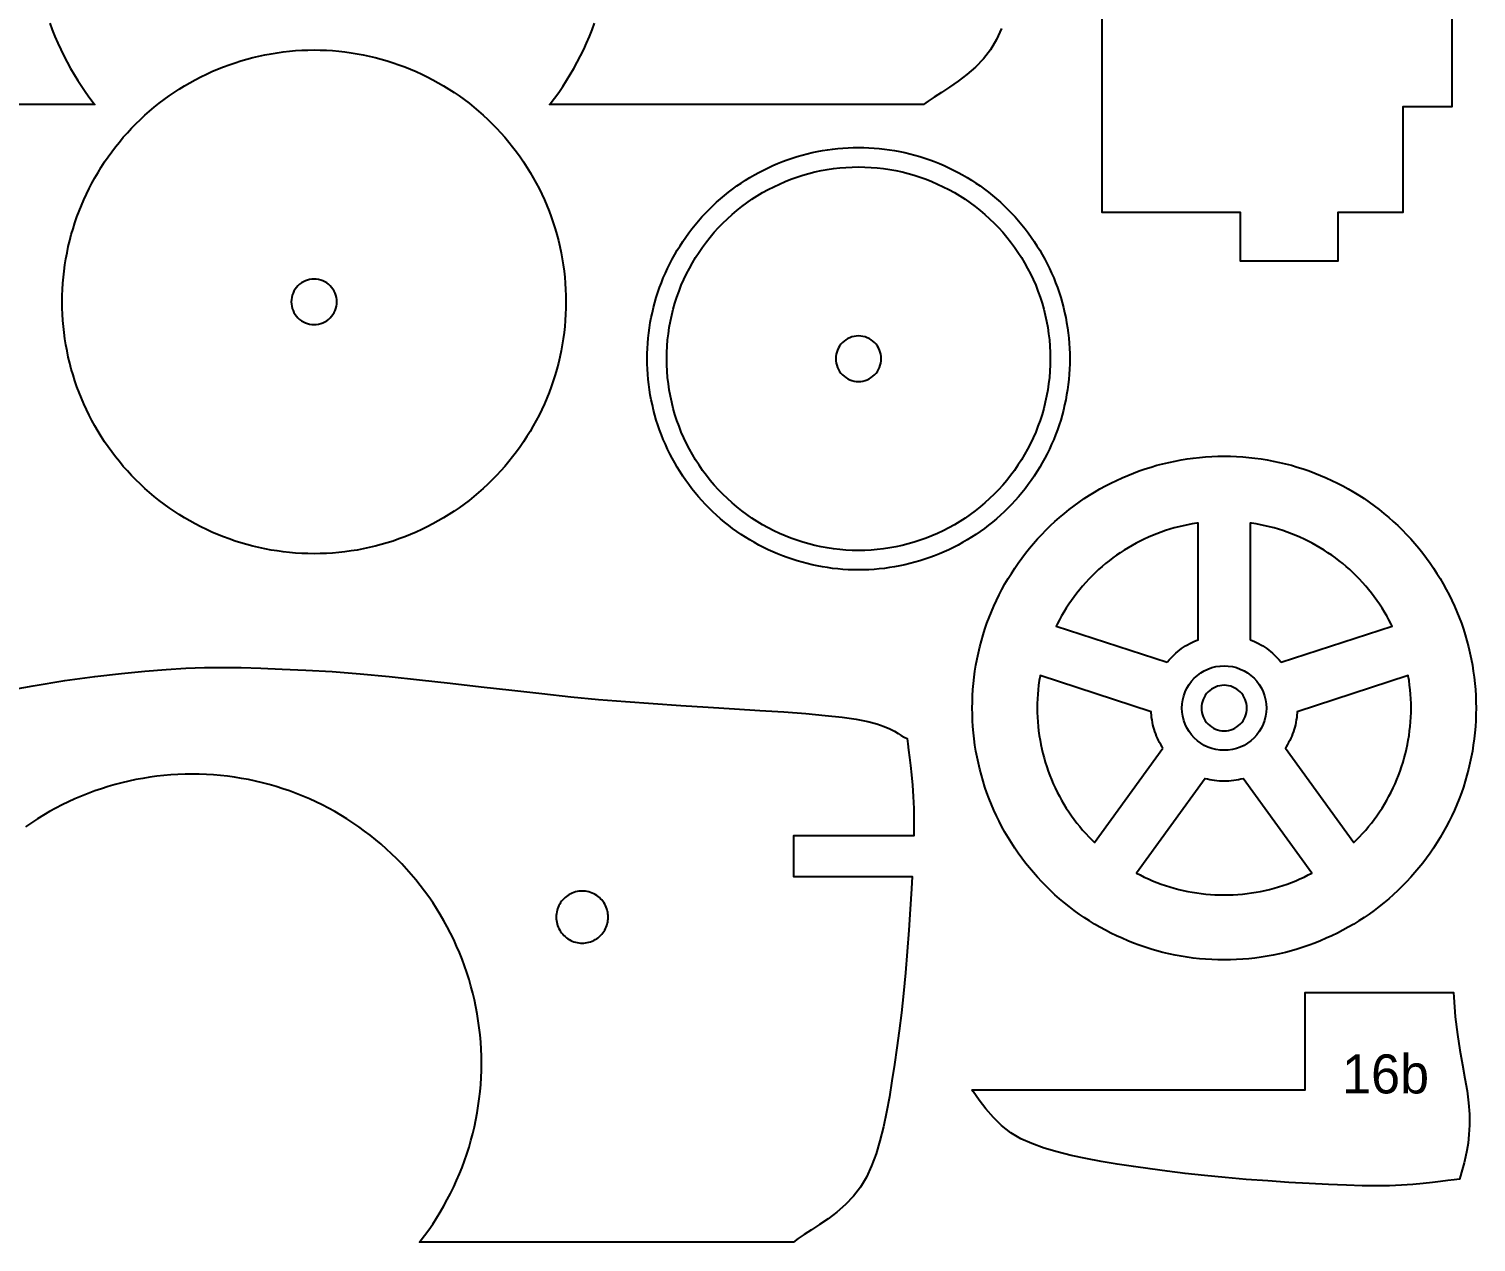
# Model space of a CAD drawing. Header units: metres. Extents: x 5 to 594, y 19 to 394.
# Drawn here: x 504 to 593, y 250.6 to 325.3 of the extents above; entities that cross this region are included whole.
import ezdxf
from ezdxf.enums import TextEntityAlignment as Align

# ---------------------------------------------------------------- set-up
doc = ezdxf.new("R2010")
doc.units = ezdxf.units.M
for name, color, linetype in [('CORTAR', 1, 'Continuous'), ('GRABAR', 5, 'Continuous'), ('GRABAR_RELLENO', 4, 'Continuous')]:
    doc.layers.add(name, color=color, linetype=linetype)

msp = doc.modelspace()

# ---------------------------------------------------------------- linework, layer by layer
at = {"layer": 'CORTAR'}
for points in [[(588.5, 348.5), (591.5, 348.5), (591.5, 340.5), (588.5, 340.5), (588.5, 328.5), (591.5, 328.5), (591.5, 320.5), (588.5, 320.5), (588.5, 314), (584.5, 314), (584.5, 311), (578.5, 311), (578.5, 314), (570, 314), (570, 355), (578.5, 355), (578.5, 358), (584.5, 358), (584.5, 355), (588.5, 355), (588.5, 348.5)], [(536.995, 308.12), (536.981, 307.739), (536.958, 307.36), (536.925, 306.981), (536.883, 306.603), (536.832, 306.226), (536.772, 305.85), (536.702, 305.476), (536.623, 305.104), (536.535, 304.734), (536.439, 304.366), (536.333, 304.001), (536.218, 303.638), (536.094, 303.278), (535.961, 302.922), (535.82, 302.568), (535.67, 302.219), (535.512, 301.873), (535.345, 301.531), (535.17, 301.193), (534.986, 300.86), (534.795, 300.531), (534.595, 300.208), (534.388, 299.889), (534.173, 299.575), (533.95, 299.267), (533.719, 298.964), (533.482, 298.667), (533.237, 298.376), (532.985, 298.091), (532.726, 297.812), (532.46, 297.54), (532.188, 297.274), (531.909, 297.015), (531.624, 296.763), (531.333, 296.518), (531.036, 296.281), (530.733, 296.05), (530.425, 295.827), (530.111, 295.612), (529.792, 295.405), (529.469, 295.205), (529.14, 295.014), (528.807, 294.83), (528.469, 294.655), (528.127, 294.488), (527.781, 294.33), (527.432, 294.18), (527.078, 294.039), (526.722, 293.906), (526.362, 293.782), (525.999, 293.667), (525.634, 293.561), (525.266, 293.465), (524.896, 293.377), (524.524, 293.298), (524.15, 293.228), (523.774, 293.168), (523.397, 293.117), (523.019, 293.075), (522.64, 293.042), (522.261, 293.019), (521.88, 293.005), (521.5, 293), (521.12, 293.005), (520.739, 293.019), (520.36, 293.042), (519.981, 293.075), (519.603, 293.117), (519.226, 293.168), (518.85, 293.228), (518.476, 293.298), (518.104, 293.377), (517.734, 293.465), (517.366, 293.561), (517.001, 293.667), (516.638, 293.782), (516.278, 293.906), (515.922, 294.039), (515.568, 294.18), (515.219, 294.33), (514.873, 294.488), (514.531, 294.655), (514.193, 294.83), (513.86, 295.014), (513.531, 295.205), (513.208, 295.405), (512.889, 295.612), (512.575, 295.827), (512.267, 296.05), (511.964, 296.281), (511.667, 296.518), (511.376, 296.763), (511.091, 297.015), (510.812, 297.274), (510.54, 297.54), (510.274, 297.812), (510.015, 298.091), (509.763, 298.376), (509.518, 298.667), (509.281, 298.964), (509.05, 299.267), (508.827, 299.575), (508.612, 299.889), (508.405, 300.208), (508.205, 300.531), (508.014, 300.86), (507.83, 301.193), (507.655, 301.531), (507.488, 301.873), (507.33, 302.219), (507.18, 302.568), (507.039, 302.922), (506.906, 303.278), (506.782, 303.638), (506.667, 304.001), (506.561, 304.366), (506.465, 304.734), (506.377, 305.104), (506.298, 305.476), (506.228, 305.85), (506.168, 306.226), (506.117, 306.603), (506.075, 306.981), (506.042, 307.36), (506.019, 307.739), (506.005, 308.12), (506, 308.5), (506.005, 308.88), (506.019, 309.261), (506.042, 309.64), (506.075, 310.019), (506.117, 310.397), (506.168, 310.774), (506.228, 311.15), (506.298, 311.524), (506.377, 311.896), (506.465, 312.266), (506.561, 312.634), (506.667, 312.999), (506.782, 313.362), (506.906, 313.722), (507.039, 314.078), (507.18, 314.432), (507.33, 314.781), (507.488, 315.127), (507.655, 315.469), (507.83, 315.807), (508.014, 316.14), (508.205, 316.469), (508.405, 316.792), (508.612, 317.111), (508.827, 317.425), (509.05, 317.733), (509.281, 318.036), (509.518, 318.333), (509.763, 318.624), (510.015, 318.909), (510.274, 319.188), (510.54, 319.46), (510.812, 319.726), (511.091, 319.985), (511.376, 320.237), (511.667, 320.482), (511.964, 320.719), (512.267, 320.95), (512.575, 321.173), (512.889, 321.388), (513.208, 321.595), (513.531, 321.795), (513.86, 321.986), (514.193, 322.17), (514.531, 322.345), (514.873, 322.512), (515.219, 322.67), (515.568, 322.82), (515.922, 322.961), (516.278, 323.094), (516.638, 323.218), (517.001, 323.333), (517.366, 323.439), (517.734, 323.535), (518.104, 323.623), (518.476, 323.702), (518.85, 323.772), (519.226, 323.832), (519.603, 323.883), (519.981, 323.925), (520.36, 323.958), (520.739, 323.981), (521.12, 323.995), (521.5, 324), (521.88, 323.995), (522.261, 323.981), (522.64, 323.958), (523.019, 323.925), (523.397, 323.883), (523.774, 323.832), (524.15, 323.772), (524.524, 323.702), (524.896, 323.623), (525.266, 323.535), (525.634, 323.439), (525.999, 323.333), (526.362, 323.218), (526.722, 323.094), (527.078, 322.961), (527.432, 322.82), (527.781, 322.67), (528.127, 322.512), (528.469, 322.345), (528.807, 322.17), (529.14, 321.986), (529.469, 321.795), (529.792, 321.595), (530.111, 321.388), (530.425, 321.173), (530.733, 320.95), (531.036, 320.719), (531.333, 320.482), (531.624, 320.237), (531.909, 319.985), (532.188, 319.726), (532.46, 319.46), (532.726, 319.188), (532.985, 318.909), (533.237, 318.624), (533.482, 318.333), (533.719, 318.036), (533.95, 317.733), (534.173, 317.425), (534.388, 317.111), (534.595, 316.792), (534.795, 316.469), (534.986, 316.14), (535.17, 315.807), (535.345, 315.469), (535.512, 315.127), (535.67, 314.781), (535.82, 314.432), (535.961, 314.078), (536.094, 313.722), (536.218, 313.362), (536.333, 312.999), (536.439, 312.634), (536.535, 312.266), (536.623, 311.896), (536.702, 311.524), (536.772, 311.15), (536.832, 310.774), (536.883, 310.397), (536.925, 310.019), (536.958, 309.64), (536.981, 309.261), (536.995, 308.88), (537, 308.5), (536.995, 308.12)], [(567.996, 304.681), (567.984, 304.362), (567.965, 304.044), (567.937, 303.726), (567.902, 303.409), (567.859, 303.093), (567.809, 302.777), (567.75, 302.464), (567.684, 302.152), (567.61, 301.841), (567.529, 301.533), (567.44, 301.226), (567.344, 300.922), (567.24, 300.62), (567.129, 300.321), (567.01, 300.025), (566.885, 299.732), (566.752, 299.442), (566.612, 299.155), (566.465, 298.872), (566.311, 298.592), (566.15, 298.317), (565.983, 298.045), (565.809, 297.778), (565.629, 297.514), (565.442, 297.256), (565.249, 297.002), (565.049, 296.753), (564.844, 296.509), (564.632, 296.27), (564.415, 296.036), (564.192, 295.808), (563.964, 295.585), (563.73, 295.368), (563.491, 295.156), (563.247, 294.951), (562.998, 294.751), (562.744, 294.558), (562.486, 294.371), (562.222, 294.191), (561.955, 294.017), (561.683, 293.85), (561.408, 293.689), (561.128, 293.535), (560.845, 293.388), (560.558, 293.248), (560.268, 293.115), (559.975, 292.99), (559.679, 292.871), (559.38, 292.76), (559.078, 292.656), (558.774, 292.56), (558.467, 292.471), (558.159, 292.39), (557.848, 292.316), (557.536, 292.25), (557.223, 292.191), (556.907, 292.141), (556.591, 292.098), (556.274, 292.063), (555.956, 292.035), (555.638, 292.016), (555.319, 292.004), (555, 292), (554.681, 292.004), (554.362, 292.016), (554.044, 292.035), (553.726, 292.063), (553.409, 292.098), (553.093, 292.141), (552.777, 292.191), (552.464, 292.25), (552.152, 292.316), (551.841, 292.39), (551.533, 292.471), (551.226, 292.56), (550.922, 292.656), (550.62, 292.76), (550.321, 292.871), (550.025, 292.99), (549.732, 293.115), (549.442, 293.248), (549.155, 293.388), (548.872, 293.535), (548.592, 293.689), (548.317, 293.85), (548.045, 294.017), (547.778, 294.191), (547.514, 294.371), (547.256, 294.558), (547.002, 294.751), (546.753, 294.951), (546.509, 295.156), (546.27, 295.368), (546.036, 295.585), (545.808, 295.808), (545.585, 296.036), (545.368, 296.27), (545.156, 296.509), (544.951, 296.753), (544.751, 297.002), (544.558, 297.256), (544.371, 297.514), (544.191, 297.778), (544.017, 298.045), (543.85, 298.317), (543.689, 298.592), (543.535, 298.872), (543.388, 299.155), (543.248, 299.442), (543.115, 299.732), (542.99, 300.025), (542.871, 300.321), (542.76, 300.62), (542.656, 300.922), (542.56, 301.226), (542.471, 301.533), (542.39, 301.841), (542.316, 302.152), (542.25, 302.464), (542.191, 302.777), (542.141, 303.093), (542.098, 303.409), (542.063, 303.726), (542.035, 304.044), (542.016, 304.362), (542.004, 304.681), (542, 305), (542.004, 305.319), (542.016, 305.638), (542.035, 305.956), (542.063, 306.274), (542.098, 306.591), (542.141, 306.907), (542.191, 307.223), (542.25, 307.536), (542.316, 307.848), (542.39, 308.159), (542.471, 308.467), (542.56, 308.774), (542.656, 309.078), (542.76, 309.38), (542.871, 309.679), (542.99, 309.975), (543.115, 310.268), (543.248, 310.558), (543.388, 310.845), (543.535, 311.128), (543.689, 311.408), (543.85, 311.683), (544.017, 311.955), (544.191, 312.222), (544.371, 312.486), (544.558, 312.744), (544.751, 312.998), (544.951, 313.247), (545.156, 313.491), (545.368, 313.73), (545.585, 313.964), (545.808, 314.192), (546.036, 314.415), (546.27, 314.632), (546.509, 314.844), (546.753, 315.049), (547.002, 315.249), (547.256, 315.442), (547.514, 315.629), (547.778, 315.809), (548.045, 315.983), (548.317, 316.15), (548.592, 316.311), (548.872, 316.465), (549.155, 316.612), (549.442, 316.752), (549.732, 316.885), (550.025, 317.01), (550.321, 317.129), (550.62, 317.24), (550.922, 317.344), (551.226, 317.44), (551.533, 317.529), (551.841, 317.61), (552.152, 317.684), (552.464, 317.75), (552.777, 317.809), (553.093, 317.859), (553.409, 317.902), (553.726, 317.937), (554.044, 317.965), (554.362, 317.984), (554.681, 317.996), (555, 318), (555.319, 317.996), (555.638, 317.984), (555.956, 317.965), (556.274, 317.937), (556.591, 317.902), (556.907, 317.859), (557.223, 317.809), (557.536, 317.75), (557.848, 317.684), (558.159, 317.61), (558.467, 317.529), (558.774, 317.44), (559.078, 317.344), (559.38, 317.24), (559.679, 317.129), (559.975, 317.01), (560.268, 316.885), (560.558, 316.752), (560.845, 316.612), (561.128, 316.465), (561.408, 316.311), (561.683, 316.15), (561.955, 315.983), (562.222, 315.809), (562.486, 315.629), (562.744, 315.442), (562.998, 315.249), (563.247, 315.049), (563.491, 314.844), (563.73, 314.632), (563.964, 314.415), (564.192, 314.192), (564.415, 313.964), (564.632, 313.73), (564.844, 313.491), (565.049, 313.247), (565.249, 312.998), (565.442, 312.744), (565.629, 312.486), (565.809, 312.222), (565.983, 311.955), (566.15, 311.683), (566.311, 311.408), (566.465, 311.128), (566.612, 310.845), (566.752, 310.558), (566.885, 310.268), (567.01, 309.975), (567.129, 309.679), (567.24, 309.38), (567.344, 309.078), (567.44, 308.774), (567.529, 308.467), (567.61, 308.159), (567.684, 307.848), (567.75, 307.536), (567.809, 307.223), (567.859, 306.907), (567.902, 306.591), (567.937, 306.274), (567.965, 305.956), (567.984, 305.638), (567.996, 305.319), (568, 305), (567.996, 304.681)], [(522.893, 308.637), (522.873, 308.773), (522.84, 308.906), (522.793, 309.036), (522.735, 309.16), (522.664, 309.278), (522.582, 309.388), (522.49, 309.49), (522.388, 309.582), (522.278, 309.664), (522.16, 309.735), (522.036, 309.793), (521.906, 309.84), (521.773, 309.873), (521.637, 309.893), (521.5, 309.9), (521.363, 309.893), (521.227, 309.873), (521.094, 309.84), (520.964, 309.793), (520.84, 309.735), (520.722, 309.664), (520.612, 309.582), (520.51, 309.49), (520.418, 309.388), (520.336, 309.278), (520.265, 309.16), (520.207, 309.036), (520.16, 308.906), (520.127, 308.773), (520.107, 308.637), (520.1, 308.5), (520.107, 308.363), (520.127, 308.227), (520.16, 308.094), (520.207, 307.964), (520.265, 307.84), (520.336, 307.722), (520.418, 307.612), (520.51, 307.51), (520.612, 307.418), (520.722, 307.336), (520.84, 307.265), (520.964, 307.207), (521.094, 307.16), (521.227, 307.127), (521.363, 307.107), (521.5, 307.1), (521.637, 307.107), (521.773, 307.127), (521.906, 307.16), (522.036, 307.207), (522.16, 307.265), (522.278, 307.336), (522.388, 307.418), (522.49, 307.51), (522.582, 307.612), (522.664, 307.722), (522.735, 307.84), (522.793, 307.964), (522.84, 308.094), (522.873, 308.227), (522.893, 308.363), (522.9, 308.5), (522.893, 308.637)], [(556.393, 305.137), (556.373, 305.273), (556.34, 305.406), (556.293, 305.536), (556.235, 305.66), (556.164, 305.778), (556.082, 305.888), (555.99, 305.99), (555.888, 306.082), (555.778, 306.164), (555.66, 306.235), (555.536, 306.293), (555.406, 306.34), (555.273, 306.373), (555.137, 306.393), (555, 306.4), (554.863, 306.393), (554.727, 306.373), (554.594, 306.34), (554.464, 306.293), (554.34, 306.235), (554.222, 306.164), (554.112, 306.082), (554.01, 305.99), (553.918, 305.888), (553.836, 305.778), (553.765, 305.66), (553.707, 305.536), (553.66, 305.406), (553.627, 305.273), (553.607, 305.137), (553.6, 305), (553.607, 304.863), (553.627, 304.727), (553.66, 304.594), (553.707, 304.464), (553.765, 304.34), (553.836, 304.222), (553.918, 304.112), (554.01, 304.01), (554.112, 303.918), (554.222, 303.836), (554.34, 303.765), (554.464, 303.707), (554.594, 303.66), (554.727, 303.627), (554.863, 303.607), (555, 303.6), (555.137, 303.607), (555.273, 303.627), (555.406, 303.66), (555.536, 303.707), (555.66, 303.765), (555.778, 303.836), (555.888, 303.918), (555.99, 304.01), (556.082, 304.112), (556.164, 304.222), (556.235, 304.34), (556.293, 304.464), (556.34, 304.594), (556.373, 304.727), (556.393, 304.863), (556.4, 305), (556.393, 305.137)], [(592.981, 282.739), (592.958, 282.36), (592.925, 281.981), (592.883, 281.603), (592.832, 281.226), (592.772, 280.85), (592.702, 280.476), (592.623, 280.104), (592.535, 279.734), (592.439, 279.366), (592.333, 279.001), (592.218, 278.638), (592.094, 278.278), (591.961, 277.922), (591.82, 277.568), (591.67, 277.219), (591.512, 276.873), (591.345, 276.531), (591.17, 276.193), (590.986, 275.86), (590.795, 275.531), (590.595, 275.208), (590.388, 274.889), (590.173, 274.575), (589.95, 274.267), (589.719, 273.964), (589.482, 273.667), (589.237, 273.376), (588.985, 273.091), (588.726, 272.812), (588.46, 272.54), (588.188, 272.274), (587.909, 272.015), (587.624, 271.763), (587.333, 271.518), (587.036, 271.281), (586.733, 271.05), (586.425, 270.827), (586.111, 270.612), (585.792, 270.405), (585.469, 270.205), (585.14, 270.014), (584.807, 269.83), (584.469, 269.655), (584.127, 269.488), (583.781, 269.33), (583.432, 269.18), (583.078, 269.039), (582.722, 268.906), (582.362, 268.782), (581.999, 268.667), (581.634, 268.561), (581.266, 268.465), (580.896, 268.377), (580.524, 268.298), (580.15, 268.228), (579.774, 268.168), (579.397, 268.117), (579.019, 268.075), (578.64, 268.042), (578.261, 268.019), (577.88, 268.005), (577.5, 268), (577.12, 268.005), (576.739, 268.019), (576.36, 268.042), (575.981, 268.075), (575.603, 268.117), (575.226, 268.168), (574.85, 268.228), (574.476, 268.298), (574.104, 268.377), (573.734, 268.465), (573.366, 268.561), (573.001, 268.667), (572.638, 268.782), (572.278, 268.906), (571.922, 269.039), (571.568, 269.18), (571.219, 269.33), (570.873, 269.488), (570.531, 269.655), (570.193, 269.83), (569.86, 270.014), (569.531, 270.205), (569.208, 270.405), (568.889, 270.612), (568.575, 270.827), (568.267, 271.05), (567.964, 271.281), (567.667, 271.518), (567.376, 271.763), (567.091, 272.015), (566.812, 272.274), (566.54, 272.54), (566.274, 272.812), (566.015, 273.091), (565.763, 273.376), (565.518, 273.667), (565.281, 273.964), (565.05, 274.267), (564.827, 274.575), (564.612, 274.889), (564.405, 275.208), (564.205, 275.531), (564.014, 275.86), (563.83, 276.193), (563.655, 276.531), (563.488, 276.873), (563.33, 277.219), (563.18, 277.568), (563.039, 277.922), (562.906, 278.278), (562.782, 278.638), (562.667, 279.001), (562.561, 279.366), (562.465, 279.734), (562.377, 280.104), (562.298, 280.476), (562.228, 280.85), (562.168, 281.226), (562.117, 281.603), (562.075, 281.981), (562.042, 282.36), (562.019, 282.739), (562.005, 283.12), (562, 283.5), (562.005, 283.88), (562.019, 284.261), (562.042, 284.64), (562.075, 285.019), (562.117, 285.397), (562.168, 285.774), (562.228, 286.15), (562.298, 286.524), (562.377, 286.896), (562.465, 287.266), (562.561, 287.634), (562.667, 287.999), (562.782, 288.362), (562.906, 288.722), (563.039, 289.078), (563.18, 289.432), (563.33, 289.781), (563.488, 290.127), (563.655, 290.469), (563.83, 290.807), (564.014, 291.14), (564.205, 291.469), (564.405, 291.792), (564.612, 292.111), (564.827, 292.425), (565.05, 292.733), (565.281, 293.036), (565.518, 293.333), (565.763, 293.624), (566.015, 293.909), (566.274, 294.188), (566.54, 294.46), (566.812, 294.726), (567.091, 294.985), (567.376, 295.237), (567.667, 295.482), (567.964, 295.719), (568.267, 295.95), (568.575, 296.173), (568.889, 296.388), (569.208, 296.595), (569.531, 296.795), (569.86, 296.986), (570.193, 297.17), (570.531, 297.345), (570.873, 297.512), (571.219, 297.67), (571.568, 297.82), (571.922, 297.961), (572.278, 298.094), (572.638, 298.218), (573.001, 298.333), (573.366, 298.439), (573.734, 298.535), (574.104, 298.623), (574.476, 298.702), (574.85, 298.772), (575.226, 298.832), (575.603, 298.883), (575.981, 298.925), (576.36, 298.958), (576.739, 298.981), (577.12, 298.995), (577.5, 299), (577.88, 298.995), (578.261, 298.981), (578.64, 298.958), (579.019, 298.925), (579.397, 298.883), (579.774, 298.832), (580.15, 298.772), (580.524, 298.702), (580.896, 298.623), (581.266, 298.535), (581.634, 298.439), (581.999, 298.333), (582.362, 298.218), (582.722, 298.094), (583.078, 297.961), (583.432, 297.82), (583.781, 297.67), (584.127, 297.512), (584.469, 297.345), (584.807, 297.17), (585.14, 296.986), (585.469, 296.795), (585.792, 296.595), (586.111, 296.388), (586.425, 296.173), (586.733, 295.95), (587.036, 295.719), (587.333, 295.482), (587.624, 295.237), (587.909, 294.985), (588.188, 294.726), (588.46, 294.46), (588.726, 294.188), (588.985, 293.909), (589.237, 293.624), (589.482, 293.333), (589.719, 293.036), (589.95, 292.733), (590.173, 292.425), (590.388, 292.111), (590.595, 291.792), (590.795, 291.469), (590.986, 291.14), (591.17, 290.807), (591.345, 290.469), (591.512, 290.127), (591.67, 289.781), (591.82, 289.432), (591.961, 289.078), (592.094, 288.722), (592.218, 288.362), (592.333, 287.999), (592.439, 287.634), (592.535, 287.266), (592.623, 286.896), (592.702, 286.524), (592.772, 286.15), (592.832, 285.774), (592.883, 285.397), (592.925, 285.019), (592.958, 284.64), (592.981, 284.261), (592.995, 283.88), (593, 283.5), (592.995, 283.12), (592.981, 282.739)], [(573.995, 286.321), (574.021, 286.355), (574.117, 286.467), (574.216, 286.576), (574.318, 286.682), (574.424, 286.784), (574.533, 286.883), (574.645, 286.979), (574.761, 287.07), (574.879, 287.158), (575, 287.242), (575.124, 287.321), (575.25, 287.397), (575.379, 287.469), (575.51, 287.536), (575.643, 287.599), (575.778, 287.657), (575.9, 287.706), (575.9, 294.887), (575.813, 294.876), (575.534, 294.831), (575.256, 294.779), (574.98, 294.721), (574.706, 294.655), (574.433, 294.583), (574.162, 294.505), (573.893, 294.42), (573.626, 294.328), (573.361, 294.229), (573.099, 294.125), (572.84, 294.013), (572.583, 293.896), (572.329, 293.772), (572.079, 293.642), (571.832, 293.506), (571.588, 293.364), (571.348, 293.216), (571.111, 293.062), (570.878, 292.902), (570.649, 292.737), (570.425, 292.566), (570.204, 292.39), (569.989, 292.208), (569.777, 292.021), (569.57, 291.829), (569.368, 291.632), (569.171, 291.43), (568.979, 291.223), (568.792, 291.011), (568.61, 290.796), (568.434, 290.575), (568.263, 290.351), (568.098, 290.122), (567.938, 289.889), (567.784, 289.652), (567.636, 289.412), (567.494, 289.168), (567.358, 288.921), (567.228, 288.671), (567.164, 288.541), (573.995, 286.321)], [(579.1, 287.706), (579.222, 287.657), (579.357, 287.599), (579.49, 287.536), (579.621, 287.469), (579.75, 287.397), (579.876, 287.321), (580, 287.242), (580.121, 287.158), (580.239, 287.07), (580.355, 286.979), (580.467, 286.883), (580.576, 286.784), (580.682, 286.682), (580.784, 286.576), (580.883, 286.467), (580.979, 286.355), (581.005, 286.321), (587.836, 288.541), (587.772, 288.671), (587.642, 288.921), (587.506, 289.168), (587.364, 289.412), (587.216, 289.652), (587.062, 289.889), (586.902, 290.122), (586.737, 290.351), (586.566, 290.575), (586.39, 290.796), (586.208, 291.011), (586.021, 291.223), (585.829, 291.43), (585.632, 291.632), (585.43, 291.829), (585.223, 292.021), (585.011, 292.208), (584.796, 292.39), (584.575, 292.566), (584.351, 292.737), (584.122, 292.902), (583.889, 293.062), (583.652, 293.216), (583.412, 293.364), (583.168, 293.506), (582.921, 293.642), (582.671, 293.772), (582.417, 293.896), (582.16, 294.013), (581.901, 294.125), (581.639, 294.229), (581.374, 294.328), (581.107, 294.42), (580.838, 294.505), (580.567, 294.583), (580.294, 294.655), (580.02, 294.721), (579.744, 294.779), (579.466, 294.831), (579.187, 294.876), (579.1, 294.887), (579.1, 287.706)], [(573.734, 281.038), (573.679, 281.124), (573.603, 281.25), (573.531, 281.379), (573.464, 281.51), (573.401, 281.643), (573.343, 281.778), (573.288, 281.915), (573.239, 282.054), (573.194, 282.194), (573.153, 282.335), (573.118, 282.478), (573.086, 282.622), (573.06, 282.767), (573.038, 282.913), (573.022, 283.059), (573.01, 283.206), (573.006, 283.278), (566.175, 285.497), (566.169, 285.466), (566.124, 285.187), (566.086, 284.908), (566.055, 284.627), (566.031, 284.346), (566.014, 284.064), (566.003, 283.782), (566, 283.5), (566.003, 283.218), (566.014, 282.936), (566.031, 282.654), (566.055, 282.373), (566.086, 282.092), (566.124, 281.813), (566.169, 281.534), (566.221, 281.256), (566.279, 280.98), (566.345, 280.706), (566.417, 280.433), (566.495, 280.162), (566.58, 279.893), (566.672, 279.626), (566.771, 279.361), (566.875, 279.099), (566.987, 278.84), (567.104, 278.583), (567.228, 278.329), (567.358, 278.079), (567.494, 277.832), (567.636, 277.588), (567.784, 277.348), (567.938, 277.111), (568.098, 276.878), (568.263, 276.649), (568.434, 276.425), (568.61, 276.204), (568.792, 275.989), (568.979, 275.777), (569.171, 275.57), (569.368, 275.368), (569.512, 275.228), (573.734, 281.038)], [(589, 283.5), (588.997, 283.782), (588.986, 284.064), (588.969, 284.346), (588.945, 284.627), (588.914, 284.908), (588.876, 285.187), (588.831, 285.466), (588.825, 285.497), (581.994, 283.278), (581.99, 283.206), (581.978, 283.059), (581.962, 282.913), (581.94, 282.767), (581.914, 282.622), (581.882, 282.478), (581.847, 282.335), (581.806, 282.194), (581.761, 282.054), (581.712, 281.915), (581.657, 281.778), (581.599, 281.643), (581.536, 281.51), (581.469, 281.379), (581.397, 281.25), (581.321, 281.124), (581.266, 281.038), (585.488, 275.228), (585.632, 275.368), (585.829, 275.57), (586.021, 275.777), (586.208, 275.989), (586.39, 276.204), (586.566, 276.425), (586.737, 276.649), (586.902, 276.878), (587.062, 277.111), (587.216, 277.348), (587.364, 277.588), (587.506, 277.832), (587.642, 278.079), (587.772, 278.329), (587.896, 278.583), (588.013, 278.84), (588.125, 279.099), (588.229, 279.361), (588.328, 279.626), (588.42, 279.893), (588.505, 280.162), (588.583, 280.433), (588.655, 280.706), (588.721, 280.98), (588.779, 281.256), (588.831, 281.534), (588.876, 281.813), (588.914, 282.092), (588.945, 282.373), (588.969, 282.654), (588.986, 282.936), (588.997, 283.218), (589, 283.5)], [(578.893, 283.637), (578.873, 283.773), (578.84, 283.906), (578.793, 284.036), (578.735, 284.16), (578.664, 284.278), (578.582, 284.388), (578.49, 284.49), (578.388, 284.582), (578.278, 284.664), (578.16, 284.735), (578.036, 284.793), (577.906, 284.84), (577.773, 284.873), (577.637, 284.893), (577.5, 284.9), (577.363, 284.893), (577.227, 284.873), (577.094, 284.84), (576.964, 284.793), (576.84, 284.735), (576.722, 284.664), (576.612, 284.582), (576.51, 284.49), (576.418, 284.388), (576.336, 284.278), (576.265, 284.16), (576.207, 284.036), (576.16, 283.906), (576.127, 283.773), (576.107, 283.637), (576.1, 283.5), (576.107, 283.363), (576.127, 283.227), (576.16, 283.094), (576.207, 282.964), (576.265, 282.84), (576.336, 282.722), (576.418, 282.612), (576.51, 282.51), (576.612, 282.418), (576.722, 282.336), (576.84, 282.265), (576.964, 282.207), (577.094, 282.16), (577.227, 282.127), (577.363, 282.107), (577.5, 282.1), (577.637, 282.107), (577.773, 282.127), (577.906, 282.16), (578.036, 282.207), (578.16, 282.265), (578.278, 282.336), (578.388, 282.418), (578.49, 282.51), (578.582, 282.612), (578.664, 282.722), (578.735, 282.84), (578.793, 282.964), (578.84, 283.094), (578.873, 283.227), (578.893, 283.363), (578.9, 283.5), (578.893, 283.637)], [(578.678, 279.157), (578.665, 279.153), (578.522, 279.118), (578.378, 279.086), (578.233, 279.06), (578.087, 279.038), (577.941, 279.022), (577.794, 279.01), (577.647, 279.002), (577.5, 279), (577.353, 279.002), (577.206, 279.01), (577.059, 279.022), (576.913, 279.038), (576.767, 279.06), (576.622, 279.086), (576.478, 279.118), (576.335, 279.153), (576.322, 279.157), (572.101, 273.347), (572.329, 273.228), (572.583, 273.104), (572.84, 272.987), (573.099, 272.875), (573.361, 272.771), (573.626, 272.672), (573.893, 272.58), (574.162, 272.495), (574.433, 272.417), (574.706, 272.345), (574.98, 272.279), (575.256, 272.221), (575.534, 272.169), (575.813, 272.124), (576.092, 272.086), (576.373, 272.055), (576.654, 272.031), (576.936, 272.014), (577.218, 272.003), (577.5, 272), (577.782, 272.003), (578.064, 272.014), (578.346, 272.031), (578.627, 272.055), (578.908, 272.086), (579.187, 272.124), (579.466, 272.169), (579.744, 272.221), (580.02, 272.279), (580.294, 272.345), (580.567, 272.417), (580.838, 272.495), (581.107, 272.58), (581.374, 272.672), (581.639, 272.771), (581.901, 272.875), (582.16, 272.987), (582.417, 273.104), (582.671, 273.228), (582.899, 273.347), (578.678, 279.157)], [(539.597, 270.743), (539.586, 270.847), (539.569, 270.951), (539.545, 271.053), (539.515, 271.153), (539.478, 271.251), (539.435, 271.346), (539.386, 271.438), (539.33, 271.527), (539.269, 271.612), (539.203, 271.693), (539.131, 271.77), (539.055, 271.841), (538.974, 271.908), (538.889, 271.969), (538.8, 272.024), (538.708, 272.073), (538.612, 272.117), (538.514, 272.153), (538.414, 272.184), (538.312, 272.208), (538.209, 272.225), (538.105, 272.235), (538, 272.238), (537.895, 272.235), (537.791, 272.225), (537.688, 272.208), (537.586, 272.184), (537.486, 272.153), (537.388, 272.117), (537.292, 272.073), (537.2, 272.024), (537.111, 271.969), (537.026, 271.908), (536.945, 271.841), (536.869, 271.77), (536.797, 271.693), (536.731, 271.612), (536.67, 271.527), (536.614, 271.438), (536.565, 271.346), (536.522, 271.251), (536.485, 271.153), (536.455, 271.053), (536.431, 270.951), (536.414, 270.847), (536.403, 270.743), (536.4, 270.638), (536.403, 270.534), (536.414, 270.43), (536.431, 270.326), (536.455, 270.224), (536.485, 270.124), (536.522, 270.026), (536.565, 269.931), (536.614, 269.838), (536.67, 269.749), (536.731, 269.664), (536.797, 269.583), (536.869, 269.507), (536.945, 269.435), (537.026, 269.369), (537.111, 269.308), (537.2, 269.253), (537.292, 269.203), (537.388, 269.16), (537.486, 269.123), (537.586, 269.093), (537.688, 269.069), (537.791, 269.052), (537.895, 269.042), (538, 269.038), (538.105, 269.042), (538.209, 269.052), (538.312, 269.069), (538.414, 269.093), (538.514, 269.123), (538.612, 269.16), (538.708, 269.203), (538.8, 269.253), (538.889, 269.308), (538.974, 269.369), (539.055, 269.435), (539.131, 269.507), (539.203, 269.583), (539.269, 269.664), (539.33, 269.749), (539.386, 269.838), (539.435, 269.931), (539.478, 270.026), (539.515, 270.124), (539.545, 270.224), (539.569, 270.326), (539.586, 270.43), (539.597, 270.534), (539.6, 270.638), (539.597, 270.743)], [(592.003, 262.438), (592.162, 261.54), (592.313, 260.712), (592.445, 259.94), (592.542, 259.207), (592.59, 258.5), (592.592, 257.839), (592.563, 257.252), (592.509, 256.733), (592.437, 256.276), (592.353, 255.875), (592.264, 255.524), (592.177, 255.217), (592.098, 254.948), (592.033, 254.711), (591.99, 254.5), (591.66, 254.47), (591.27, 254.425), (590.82, 254.368), (590.31, 254.306), (589.74, 254.244), (589.11, 254.186), (588.42, 254.137), (587.67, 254.103), (586.86, 254.089), (585.99, 254.1), (585.02, 254.132), (583.926, 254.179), (582.737, 254.24), (581.478, 254.314), (580.178, 254.4), (578.862, 254.498), (577.559, 254.608), (576.294, 254.729), (575.096, 254.86), (573.99, 255), (572.946, 255.144), (571.918, 255.29), (570.912, 255.44), (569.934, 255.601), (568.99, 255.775), (568.086, 255.967), (567.228, 256.182), (566.422, 256.422), (565.674, 256.694), (564.99, 257), (564.37, 257.369), (563.806, 257.812), (563.297, 258.308), (562.838, 258.836), (562.428, 259.375), (562.062, 259.904), (562, 260), (582.49, 260), (582.49, 266), (591.613, 266), (591.624, 265.7), (591.72, 264.502), (591.851, 263.42), (592.003, 262.438)]]:
    msp.add_lwpolyline(points, close=True, dxfattribs=at)
for points in [[(505.241, 325.642), (505.393, 325.232), (505.555, 324.827), (505.727, 324.425), (505.909, 324.028), (506.101, 323.635), (506.302, 323.248), (506.512, 322.865), (506.732, 322.487), (506.962, 322.115), (507.2, 321.749), (507.447, 321.389), (507.703, 321.035), (507.967, 320.687), (508.007, 320.638), (425.993, 320.638)], [(563.806, 325.322), (563.5, 324.638), (563.131, 324.018), (562.688, 323.454), (562.192, 322.945), (561.664, 322.486), (561.125, 322.076), (560.596, 321.71), (560.098, 321.387), (559.652, 321.102), (559.279, 320.854), (559, 320.638), (535.993, 320.638), (536.033, 320.687), (536.297, 321.035), (536.553, 321.389), (536.8, 321.749), (537.038, 322.115), (537.268, 322.487), (537.488, 322.865), (537.698, 323.248), (537.899, 323.635), (538.091, 324.028), (538.273, 324.425), (538.445, 324.827), (538.607, 325.232), (538.759, 325.642)], [(502.125, 284.492), (504.208, 284.867), (506.173, 285.188), (508, 285.438), (509.642, 285.626), (511.096, 285.771), (512.404, 285.878), (513.608, 285.949), (514.75, 285.988), (515.872, 286), (517.016, 285.987), (518.224, 285.954), (519.538, 285.903), (521, 285.838), (522.611, 285.744), (524.328, 285.608), (526.127, 285.438), (527.984, 285.243), (529.875, 285.032), (531.776, 284.814), (533.663, 284.596), (535.512, 284.389), (537.299, 284.2), (539, 284.038), (540.671, 283.901), (542.368, 283.777), (544.067, 283.663), (545.744, 283.558), (547.375, 283.457), (548.936, 283.359), (550.403, 283.261), (551.752, 283.16), (552.959, 283.053), (554, 282.938), (554.863, 282.811), (555.568, 282.67), (556.135, 282.522), (556.584, 282.37), (556.938, 282.22), (557.216, 282.074), (557.441, 281.939), (557.632, 281.818), (557.812, 281.717), (558, 281.638), (558.03, 281.308), (558.075, 280.918), (558.132, 280.468), (558.194, 279.958), (558.256, 279.388), (558.314, 278.758), (558.363, 278.068), (558.397, 277.318), (558.411, 276.508), (558.4, 275.638), (551, 275.638), (551, 273.138), (558.299, 273.138), (558.26, 272.385), (558.186, 271.126), (558.1, 269.826), (558.002, 268.51), (557.892, 267.207), (557.771, 265.942), (557.64, 264.744), (557.5, 263.638), (557.356, 262.594), (557.21, 261.566), (557.06, 260.56), (556.899, 259.582), (556.725, 258.638), (556.533, 257.734), (556.318, 256.876), (556.078, 256.07), (555.806, 255.322), (555.5, 254.638), (555.131, 254.018), (554.688, 253.454), (554.192, 252.945), (553.664, 252.486), (553.125, 252.076), (552.596, 251.71), (552.098, 251.387), (551.652, 251.102), (551.279, 250.854), (551, 250.638), (527.993, 250.638), (528.033, 250.687), (528.297, 251.035), (528.553, 251.389), (528.8, 251.749), (529.038, 252.115), (529.268, 252.487), (529.488, 252.865), (529.698, 253.248), (529.899, 253.635), (530.091, 254.028), (530.273, 254.425), (530.445, 254.827), (530.607, 255.232), (530.759, 255.642), (530.902, 256.055), (531.034, 256.471), (531.155, 256.891), (531.267, 257.313), (531.367, 257.738), (531.458, 258.166), (531.538, 258.595), (531.607, 259.027), (531.666, 259.459), (531.714, 259.894), (531.752, 260.329), (531.779, 260.765), (531.795, 261.202), (531.8, 261.638), (531.795, 262.075), (531.779, 262.512), (531.752, 262.948), (531.714, 263.383), (531.666, 263.817), (531.607, 264.25), (531.538, 264.682), (531.458, 265.111), (531.367, 265.538), (531.267, 265.963), (531.155, 266.386), (531.034, 266.805), (530.902, 267.222), (530.759, 267.635), (530.607, 268.045), (530.445, 268.45), (530.273, 268.852), (530.091, 269.249), (529.899, 269.641), (529.698, 270.029), (529.488, 270.412), (529.268, 270.789), (529.038, 271.161), (528.8, 271.528), (528.553, 271.888), (528.297, 272.242), (528.033, 272.59), (527.76, 272.931), (527.478, 273.265), (527.189, 273.592), (526.892, 273.912), (526.587, 274.225), (526.274, 274.53), (525.954, 274.827), (525.626, 275.117), (525.292, 275.398), (524.951, 275.671), (524.603, 275.935), (524.249, 276.191), (523.889, 276.439), (523.523, 276.677), (523.151, 276.906), (522.774, 277.126), (522.391, 277.337), (522.003, 277.538), (521.61, 277.729), (521.213, 277.911), (520.812, 278.083), (520.406, 278.246), (519.997, 278.398), (519.584, 278.54), (519.167, 278.672), (518.747, 278.794), (518.325, 278.905), (517.9, 279.006), (517.473, 279.096), (517.043, 279.176), (516.612, 279.246), (516.179, 279.305), (515.745, 279.353), (515.309, 279.39), (514.873, 279.417), (514.437, 279.433), (514, 279.438), (513.563, 279.433), (513.127, 279.417), (512.691, 279.39), (512.255, 279.353), (511.821, 279.305), (511.388, 279.246), (510.957, 279.176), (510.527, 279.096), (510.1, 279.006), (509.675, 278.905), (509.253, 278.794), (508.833, 278.672), (508.416, 278.54), (508.003, 278.398), (507.594, 278.246), (507.188, 278.083), (506.787, 277.911), (506.39, 277.729), (505.997, 277.538), (505.609, 277.337), (505.226, 277.126), (504.849, 276.906), (504.477, 276.677), (504.111, 276.439), (503.751, 276.191)]]:
    msp.add_lwpolyline(points, dxfattribs=at)
at = {"layer": 'GRABAR'}
msp.add_lwpolyline([(580.1, 283.5), (580.087, 283.245), (580.05, 282.993), (579.988, 282.745), (579.902, 282.505), (579.793, 282.274), (579.662, 282.056), (579.51, 281.851), (579.338, 281.662), (579.149, 281.49), (578.944, 281.338), (578.726, 281.207), (578.495, 281.098), (578.255, 281.012), (578.007, 280.95), (577.755, 280.913), (577.5, 280.9), (577.245, 280.913), (576.993, 280.95), (576.745, 281.012), (576.505, 281.098), (576.274, 281.207), (576.056, 281.338), (575.851, 281.49), (575.662, 281.662), (575.49, 281.851), (575.338, 282.056), (575.207, 282.274), (575.098, 282.505), (575.012, 282.745), (574.95, 282.993), (574.913, 283.245), (574.9, 283.5), (574.913, 283.755), (574.95, 284.007), (575.012, 284.255), (575.098, 284.495), (575.207, 284.726), (575.338, 284.944), (575.49, 285.149), (575.662, 285.338), (575.851, 285.51), (576.056, 285.662), (576.274, 285.793), (576.505, 285.902), (576.745, 285.988), (576.993, 286.05), (577.245, 286.087), (577.5, 286.1), (577.755, 286.087), (578.007, 286.05), (578.255, 285.988), (578.495, 285.902), (578.726, 285.793), (578.944, 285.662), (579.149, 285.51), (579.338, 285.338), (579.51, 285.149), (579.662, 284.944), (579.793, 284.726), (579.902, 284.495), (579.988, 284.255), (580.05, 284.007), (580.087, 283.755), (580.1, 283.5)], close=True, dxfattribs=at)
at = {"layer": 'GRABAR_RELLENO'}
msp.add_lwpolyline([(566.8, 305), (566.794, 304.614), (566.775, 304.228), (566.743, 303.843), (566.699, 303.46), (566.642, 303.078), (566.573, 302.698), (566.492, 302.321), (566.398, 301.946), (566.292, 301.575), (566.174, 301.207), (566.044, 300.843), (565.902, 300.484), (565.748, 300.13), (565.583, 299.781), (565.407, 299.438), (565.219, 299.1), (565.021, 298.769), (564.811, 298.444), (564.592, 298.127), (564.362, 297.817), (564.122, 297.514), (563.872, 297.22), (563.612, 296.934), (563.344, 296.656), (563.066, 296.388), (562.78, 296.128), (562.486, 295.878), (562.183, 295.638), (561.873, 295.408), (561.556, 295.189), (561.231, 294.979), (560.9, 294.781), (560.562, 294.593), (560.219, 294.417), (559.87, 294.252), (559.516, 294.098), (559.157, 293.956), (558.793, 293.826), (558.425, 293.708), (558.054, 293.602), (557.679, 293.508), (557.302, 293.427), (556.922, 293.358), (556.54, 293.301), (556.157, 293.257), (555.772, 293.225), (555.386, 293.206), (555, 293.2), (554.614, 293.206), (554.228, 293.225), (553.843, 293.257), (553.46, 293.301), (553.078, 293.358), (552.698, 293.427), (552.321, 293.508), (551.946, 293.602), (551.575, 293.708), (551.207, 293.826), (550.843, 293.956), (550.484, 294.098), (550.13, 294.252), (549.781, 294.417), (549.438, 294.593), (549.1, 294.781), (548.769, 294.979), (548.444, 295.189), (548.127, 295.408), (547.817, 295.638), (547.514, 295.878), (547.22, 296.128), (546.934, 296.388), (546.656, 296.656), (546.388, 296.934), (546.128, 297.22), (545.878, 297.514), (545.638, 297.817), (545.408, 298.127), (545.189, 298.444), (544.979, 298.769), (544.781, 299.1), (544.593, 299.438), (544.417, 299.781), (544.252, 300.13), (544.098, 300.484), (543.956, 300.843), (543.826, 301.207), (543.708, 301.575), (543.602, 301.946), (543.508, 302.321), (543.427, 302.698), (543.358, 303.078), (543.301, 303.46), (543.257, 303.843), (543.225, 304.228), (543.206, 304.614), (543.2, 305), (543.206, 305.386), (543.225, 305.772), (543.257, 306.157), (543.301, 306.54), (543.358, 306.922), (543.427, 307.302), (543.508, 307.679), (543.602, 308.054), (543.708, 308.425), (543.826, 308.793), (543.956, 309.157), (544.098, 309.516), (544.252, 309.87), (544.417, 310.219), (544.593, 310.562), (544.781, 310.9), (544.979, 311.231), (545.189, 311.556), (545.408, 311.873), (545.638, 312.183), (545.878, 312.486), (546.128, 312.78), (546.388, 313.066), (546.656, 313.344), (546.934, 313.612), (547.22, 313.872), (547.514, 314.122), (547.817, 314.362), (548.127, 314.592), (548.444, 314.811), (548.769, 315.021), (549.1, 315.219), (549.438, 315.407), (549.781, 315.583), (550.13, 315.748), (550.484, 315.902), (550.843, 316.044), (551.207, 316.174), (551.575, 316.292), (551.946, 316.398), (552.321, 316.492), (552.698, 316.573), (553.078, 316.642), (553.46, 316.699), (553.843, 316.743), (554.228, 316.775), (554.614, 316.794), (555, 316.8), (555.386, 316.794), (555.772, 316.775), (556.157, 316.743), (556.54, 316.699), (556.922, 316.642), (557.302, 316.573), (557.679, 316.492), (558.054, 316.398), (558.425, 316.292), (558.793, 316.174), (559.157, 316.044), (559.516, 315.902), (559.87, 315.748), (560.219, 315.583), (560.562, 315.407), (560.9, 315.219), (561.231, 315.021), (561.556, 314.811), (561.873, 314.592), (562.183, 314.362), (562.486, 314.122), (562.78, 313.872), (563.066, 313.612), (563.344, 313.344), (563.612, 313.066), (563.872, 312.78), (564.122, 312.486), (564.362, 312.183), (564.592, 311.873), (564.811, 311.556), (565.021, 311.231), (565.219, 310.9), (565.407, 310.562), (565.583, 310.219), (565.748, 309.87), (565.902, 309.516), (566.044, 309.157), (566.174, 308.793), (566.292, 308.425), (566.398, 308.054), (566.492, 307.679), (566.573, 307.302), (566.642, 306.922), (566.699, 306.54), (566.743, 306.157), (566.775, 305.772), (566.794, 305.386), (566.8, 305)], close=True, dxfattribs=at)

# ---------------------------------------------------------------- texts
at = {"layer": 'GRABAR'}
msp.add_text('16b', height=2.4, dxfattribs=at).set_placement((587.433, 259.065), align=Align.BOTTOM_CENTER)

doc.saveas('drawing.dxf')
